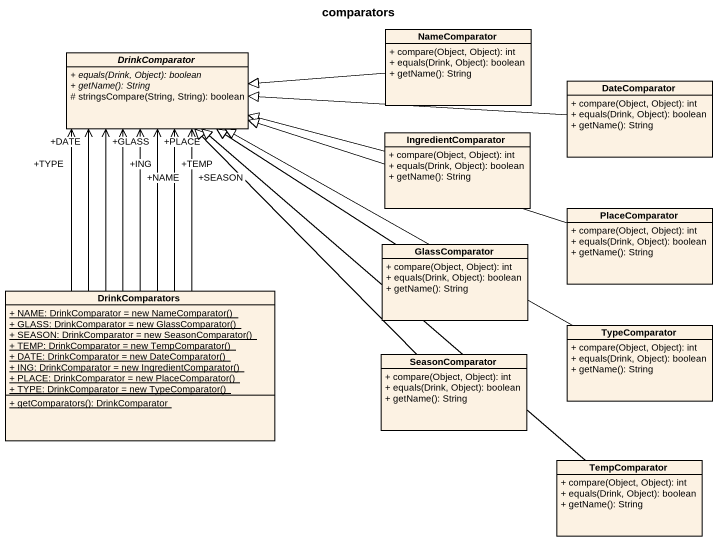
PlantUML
@startuml
title comparators
hide circle
hide empty members
skinparam classAttributeIconSize 0
class NameComparator {
  + compare(Object, Object): int
  + equals(Drink, Object): boolean
  + getName(): String
}
abstract class DrinkComparator {
  {abstract} + equals(Drink, Object): boolean
  {abstract} + getName(): String
  # stringsCompare(String, String): boolean
}
class DateComparator {
  + compare(Object, Object): int
  + equals(Drink, Object): boolean
  + getName(): String
}
class IngredientComparator {
  + compare(Object, Object): int
  + equals(Drink, Object): boolean
  + getName(): String
}
class PlaceComparator {
  + compare(Object, Object): int
  + equals(Drink, Object): boolean
  + getName(): String
}
class GlassComparator {
  + compare(Object, Object): int
  + equals(Drink, Object): boolean
  + getName(): String
}
class DrinkComparators {
  {static} {field} + NAME: DrinkComparator = new NameComparator()
  {static} {field} + GLASS: DrinkComparator = new GlassComparator()
  {static} {field} + SEASON: DrinkComparator = new SeasonComparator()
  {static} {field} + TEMP: DrinkComparator = new TempComparator()
  {static} {field} + DATE: DrinkComparator = new DateComparator()
  {static} {field} + ING: DrinkComparator = new IngredientComparator()
  {static} {field} + PLACE: DrinkComparator = new PlaceComparator()
  {static} {field} + TYPE: DrinkComparator = new TypeComparator()
  {static} + getComparators(): DrinkComparator
}
class TypeComparator {
  + compare(Object, Object): int
  + equals(Drink, Object): boolean
  + getName(): String
}
class SeasonComparator {
  + compare(Object, Object): int
  + equals(Drink, Object): boolean
  + getName(): String
}
class TempComparator {
  + compare(Object, Object): int
  + equals(Drink, Object): boolean
  + getName(): String
}
NameComparator -left-|> DrinkComparator
DateComparator -left-|> DrinkComparator
IngredientComparator -left-|> DrinkComparator
PlaceComparator -left-|> DrinkComparator
GlassComparator -up-|> DrinkComparator
DrinkComparators -up-> "+DATE" DrinkComparator
DrinkComparators -up-> "+GLASS" DrinkComparator
DrinkComparators -up-> "+ING" DrinkComparator
DrinkComparators -up-> "+NAME" DrinkComparator
DrinkComparators -up-> "+PLACE" DrinkComparator
DrinkComparators -up-> "+SEASON" DrinkComparator
DrinkComparators -up-> "+TEMP" DrinkComparator
DrinkComparators -up-> "+TYPE" DrinkComparator
TypeComparator -left-|> DrinkComparator
SeasonComparator -up-|> DrinkComparator
TempComparator -up-|> DrinkComparator
@enduml
